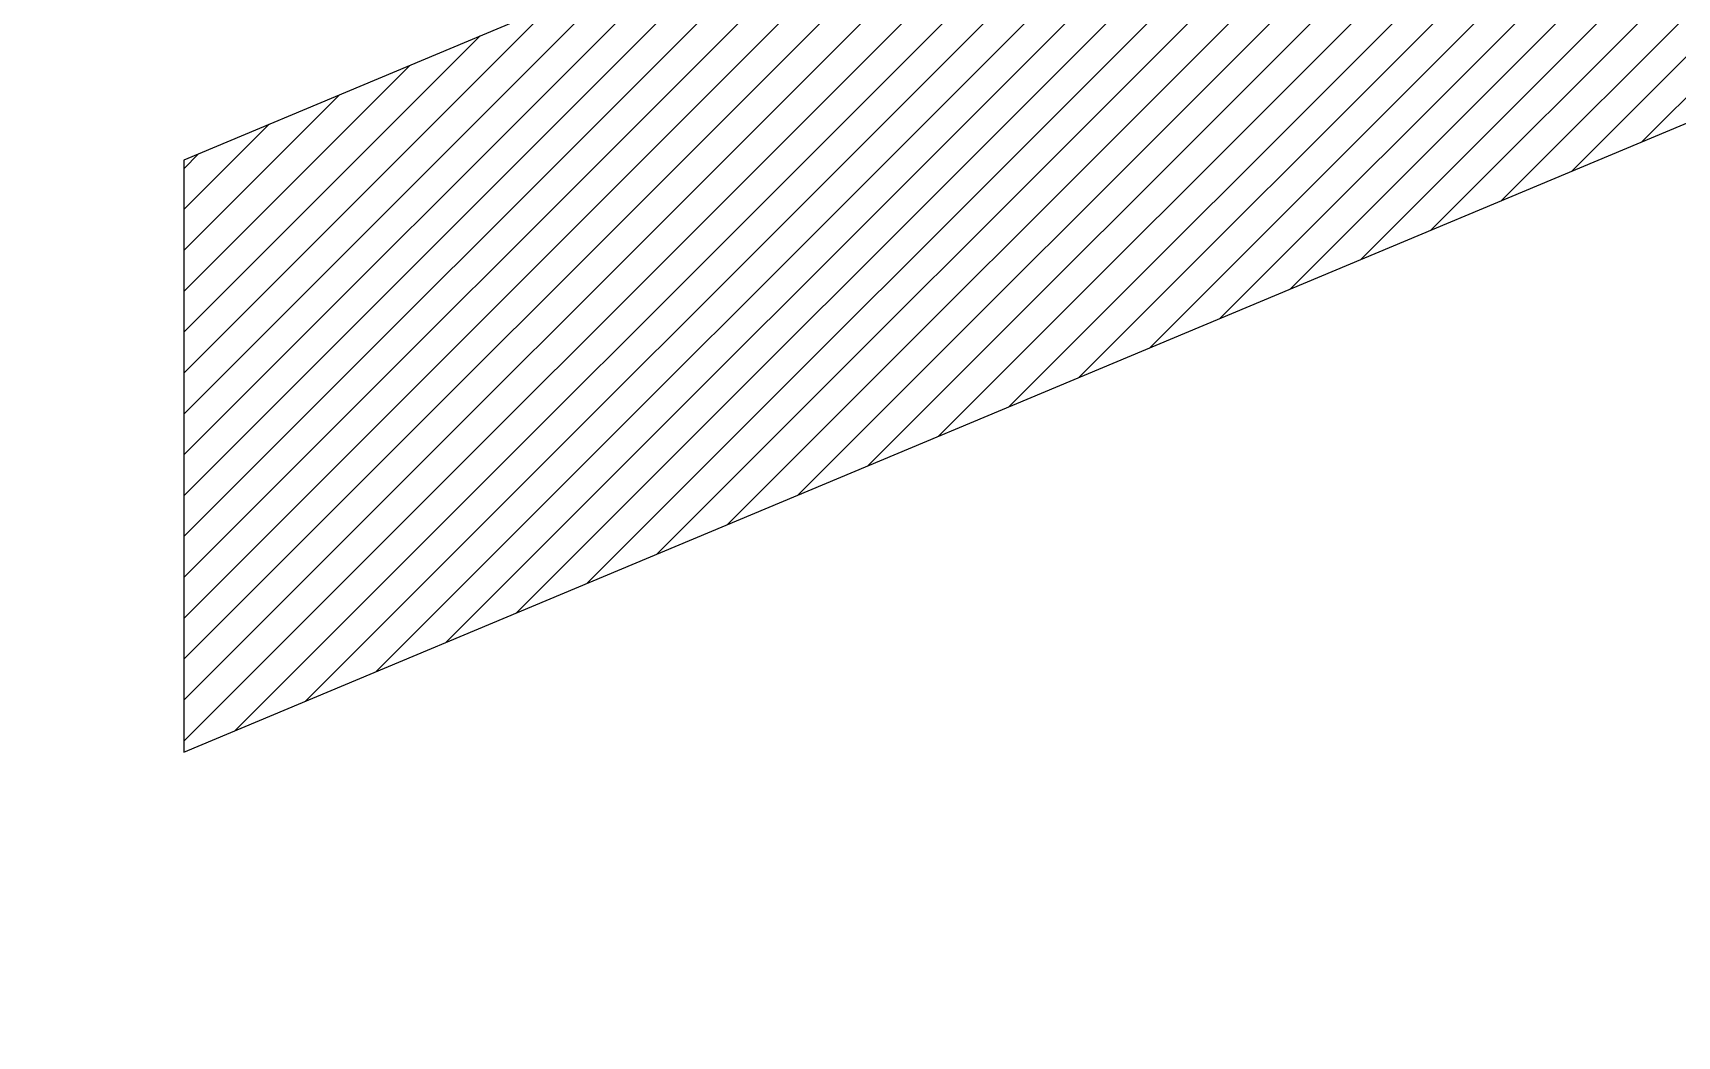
# Model space of a CAD drawing. Header units: millimetres. Extents: x 4686 to 9873, y 2010 to 4441.
# Drawn here: x 5589.3 to 5769.8, y 3656.2 to 3766.4 of the extents above; entities that cross this region are included whole.
import ezdxf

# ---------------------------------------------------------------- set-up
doc = ezdxf.new("R2010")
doc.units = ezdxf.units.MM
doc.layers.add('SEZIONI_medie_small_section', color=2, linetype='Continuous', lineweight=25)
doc.layers.add('vetro', color=140, linetype='Continuous')

msp = doc.modelspace()

# ---------------------------------------------------------------- hatches: boundary and pattern name
at = {"layer": 'SEZIONI_medie_small_section'}
h = msp.add_hatch(dxfattribs=at)
h.set_pattern_fill('ANSI31', color=256)
h.paths.add_polyline_path([(5605.87, 3687.35), (6686.15, 4139.7), (6686.15, 4167.28), (6596.67, 4167.28), (5605.87, 3752.4)])
edge = h.paths.add_edge_path(flags=17)
edge.add_line((5967.26, 3838.68), (6038.91, 3868.68))
edge.add_line((6406.53, 3838.68), (5967.26, 3838.68))
edge.add_line((6038.91, 3868.68), (6436.53, 3868.68))
edge.add_line((5605.88, 3838.68), (5811.92, 3838.68))
edge.add_line((5811.92, 3838.68), (5883.24, 3868.54))
edge.add_line((5883.24, 3868.54), (5605.88, 3868.54))
edge.add_line((5605.88, 3868.54), (5605.88, 3838.68))
edge.add_line((6116.53, 3764.46), (6126.53, 3764.46))
edge.add_line((6116.53, 3838.68), (6116.53, 3764.46))
edge.add_line((6126.53, 3764.46), (6126.53, 3838.68))
h = msp.add_hatch(dxfattribs=at)
h.set_pattern_fill('ANSI31', color=256)
edge = h.paths.add_edge_path()
edge.add_line((5286.53, 3553.63), (5316.53, 3566.19))
edge.add_line((5286.53, 3553.63), (5286.53, 3088.68))
edge.add_line((5316.53, 3118.68), (5316.53, 3566.19))
edge.add_line((5686.53, 3118.68), (5316.53, 3118.68))
edge.add_line((5286.53, 3088.68), (5716.53, 3088.68))
edge.add_line((5716.53, 3088.68), (5716.53, 3208.68))
edge.add_line((5686.53, 3213.68), (5686.53, 3118.68))
edge.add_line((6116.53, 3213.68), (5686.53, 3213.68))
edge.add_line((5716.53, 3208.68), (6086.53, 3208.68))
edge.add_line((6116.53, 3118.68), (6116.53, 3213.68))
edge.add_line((6086.53, 3208.68), (6086.53, 3088.68))
edge.add_line((6436.53, 3088.68), (6116.53, 3088.68))
edge.add_line((6086.53, 3088.68), (6116.53, 3088.68))
edge.add_line((6116.53, 3118.68), (6406.53, 3118.68))
edge.add_line((6406.53, 3118.68), (6406.53, 3838.68))
edge.add_line((6436.53, 3868.68), (6436.53, 3088.68))

# ---------------------------------------------------------------- linework, layer by layer
at = {"layer": 'SEZIONI_medie_small_section', "color": 3}
for p, q in [((6596.67, 4167.28), (5605.87, 3752.4)), ((5605.87, 3687.35), (6686.15, 4139.7)), ((5605.87, 3752.4), (5605.87, 3687.35))]:
    msp.add_line(p, q, dxfattribs=at)
at = {"layer": 'vetro'}
for p, q in [((5811.92, 3838.68), (5605.87, 3752.4)), ((5605.87, 3687.35), (5811.92, 3773.63)), ((5605.87, 3752.4), (5605.87, 3687.35))]:
    msp.add_line(p, q, dxfattribs=at)

doc.saveas('drawing.dxf')
